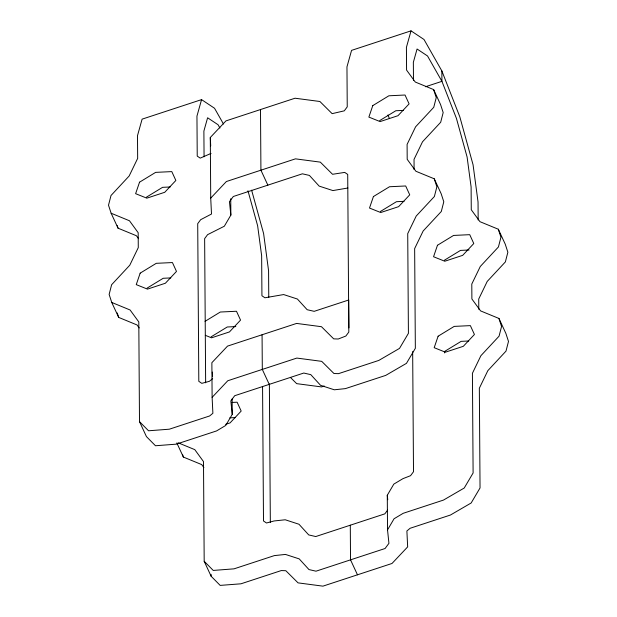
<?xml version="1.0" encoding="UTF-8"?>
<svg xmlns="http://www.w3.org/2000/svg" width="617" height="617" viewBox="0 0 617 617"><rect width="100%" height="100%" fill="white"/><g stroke="black" fill="none" stroke-linecap="round" stroke-linejoin="round"><path stroke-width="0.93" d="M223.462 123.994L214.539 108.26L201.566 99.622L196.954 116.119L197.232 156.109L200.232 158.129L211.076 153.402M478.167 219.976L478.044 201.96L473.054 164.747L459.812 116.798L441.857 70.947L424.002 39.488L411.03 30.85L406.418 47.347L406.58 70.099L415.28 82.038L433.628 89.581L440.561 104.543L443.176 112.564L440.685 122.266L422.522 141.787L414.03 159.379L414.1 169.621M444.433 352.939L445.034 351.173L461.138 341.355L468.743 340.993M230.743 198.743L230.858 215.109L224.326 226.231L207.59 234.661L204.636 238.632L205.646 382.825M232.139 398.929L232.247 414.331L225.714 425.452L216.582 430.921L176.277 444.155L155.476 445.752L146.43 436.589L139.496 421.627L138.802 321.927L130.094 309.989L111.746 302.446L109.132 294.425L111.623 284.73L129.786 265.202L138.277 247.618L138.177 232.709L129.477 220.77L111.129 213.227L108.507 205.206L111.006 195.512L129.161 175.984L137.66 158.399L137.498 135.64L142.111 119.143L201.566 99.622M178.19 442.813L194.787 449.639L203.494 461.578L204.188 561.277L213.235 570.432L234.036 568.843L274.341 555.608L285.463 554.428L299.214 558.886L308.978 569.576L315.997 571.188L385.07 548.513L388.934 543.322L387.53 529.895L387.283 495.243L393.816 484.121L402.947 478.653L410.552 475.692L413.506 471.72L412.665 351.559M387.53 529.895L394.055 518.766L403.194 513.305L443.5 500.071L464.223 488.024L473.108 472.984L472.414 373.277L480.905 355.693L499.068 336.165L501.559 326.47L498.945 318.449L480.597 310.906L471.889 298.967L471.789 284.059L480.288 266.475L498.443 246.947L500.935 237.252L498.32 229.231L479.972 221.688L471.272 209.749L471.11 186.997L467.092 156.988L456.41 118.317L441.926 81.344L427.527 55.97L417.069 49.005L413.351 62.309L413.475 80.326M387.592 510.159L384.823 513.861L315.757 536.543L308.739 534.931L298.975 524.242L285.224 519.776L274.102 520.964L266.498 522.992L263.498 520.972L262.564 386.389M212.649 378.607L209.41 381.314L201.798 383.342L198.805 381.321L197.71 223.67L200.656 219.698L211.5 214.03L210.721 198.119L210.297 137.483L225.961 120.893L295.034 98.219L319.899 101.496L332.131 113.651L344.286 110.836L347.24 106.857L346.962 66.867L351.567 50.37L411.03 30.85M210.721 198.119L226.385 181.529L295.458 158.847L320.323 162.132L332.555 174.287L344.718 172.398L347.71 174.418L348.813 332.069L345.859 336.041L338.255 339.003L333.704 338.864L321.472 326.709L296.607 323.424L227.534 346.106L211.87 362.696L212.117 397.34L212.888 413.259L209.649 415.958L169.343 429.193L148.543 430.782L139.496 421.627M212.117 397.34L227.781 380.751L296.846 358.076L321.719 361.354L333.944 373.509L338.502 373.655L378.807 360.421L399.531 348.381L408.415 333.334L407.721 233.635L416.213 216.043L434.376 196.522L436.867 186.82L434.252 178.799L415.904 171.256L407.197 159.317L407.097 144.409L415.588 126.824L433.751 107.304L436.242 97.602L433.628 89.581M146.468 197.155L162.564 187.337L170.169 186.974M379.71 120.577L395.806 110.751L403.418 110.389M147.101 288.108L163.196 278.282L170.809 277.92M380.342 211.523L396.446 201.705L404.05 201.343M205.029 321.357L220.323 312.025L236.488 311.253L240.545 320.115L229.439 331.938L211.531 337.815L205.284 335.316M211.161 336.805L227.257 326.987L235.817 326.578M444.402 260.227L460.506 250.402L469.059 249.993M425.46 86.75L441.926 81.344L441.857 70.947M324.264 386.026L321.542 386.921L296.669 383.643L290.553 377.565M225.598 424.357L230.072 422.892L241.178 411.069L237.121 402.199L231.421 402.477M347.903 188L332.918 190.576L319.166 186.11L309.41 175.421L302.384 173.809L233.319 196.491L229.447 201.674L230.858 215.109M229.794 417.848L235.501 417.57M111.129 213.227L118.055 228.19L136.403 235.733L138.578 238.717M111.746 302.446L118.68 317.408L137.028 324.951L139.203 327.935M176.824 442.929L183.372 457.058L201.72 464.601L203.895 467.586M204.188 561.277L211.122 576.239L220.169 585.394L240.969 583.805L281.275 570.571L285.833 570.717L298.057 582.872L322.93 586.15L391.996 563.475L407.66 546.886L406.888 530.967L410.128 528.268L450.433 515.033L471.157 502.986L480.041 487.947L479.34 388.24L487.839 370.655L505.994 351.127L508.493 341.432L505.871 333.411L498.945 318.449M219.922 128.02L218.063 124.742L207.605 117.778L203.888 131.082L204.065 156.787M498.32 229.231L505.254 244.193L507.868 252.214L505.377 261.909L487.214 281.437L478.723 299.021L478.792 309.271M434.252 178.799L441.178 193.761L443.793 201.782L441.302 211.484L423.146 231.005L414.647 248.597L415.349 348.297L406.464 363.344L385.741 375.383L345.427 388.617L334.314 389.797L320.562 385.332L310.798 374.65L303.78 373.038L234.707 395.713L230.835 400.903L232.247 414.331M267.855 185.154L260.922 170.192L260.497 109.556M269.243 384.376L262.31 369.413L262.071 334.769M357.467 574.813L350.533 559.85L350.294 525.198M387.985 114.947L389.366 118.472M117.184 225.521L118.055 228.19M182.501 454.382L183.372 457.058M117.23 312.95L118.68 317.408M251.62 190.183L263.598 233.519L268.58 270.732L268.765 297.394M247.965 190.769L257.628 225.76L261.647 255.77L261.932 295.759L264.924 297.78L283.65 294.564L297.402 299.029L307.166 309.719L314.184 311.33L348.721 299.993L348.913 327.897M387.283 495.243L387.754 499.724M210.297 137.483L210.706 145.913M212.325 372.059L212.557 376.74M269.374 384.052L270.339 522.476M211.107 574.327L211.122 576.239M139.535 182.192L135.617 193.676L146.838 198.165L164.747 192.288L175.853 180.465L171.796 171.603L155.631 172.374L139.535 182.192M140.167 273.146L136.257 284.63L147.478 289.118L165.379 283.242L176.485 271.418L172.428 262.557L156.271 263.32L140.167 273.146M372.776 105.615L368.866 117.091L380.087 121.588L397.988 115.703L409.094 103.887L405.037 95.018L388.88 95.789L372.776 105.615M373.416 196.561L369.498 208.045L380.72 212.533L398.628 206.656L409.734 194.833L405.678 185.972L389.512 186.743L373.416 196.561M437.468 245.265L433.558 256.741L444.78 261.238L462.681 255.353L473.787 243.53L469.738 234.668L453.572 235.439L437.468 245.265M438.109 336.211L434.191 347.695L445.412 352.184L463.321 346.307L474.427 334.483L470.37 325.622L454.205 326.393L438.109 336.211"/></g></svg>
